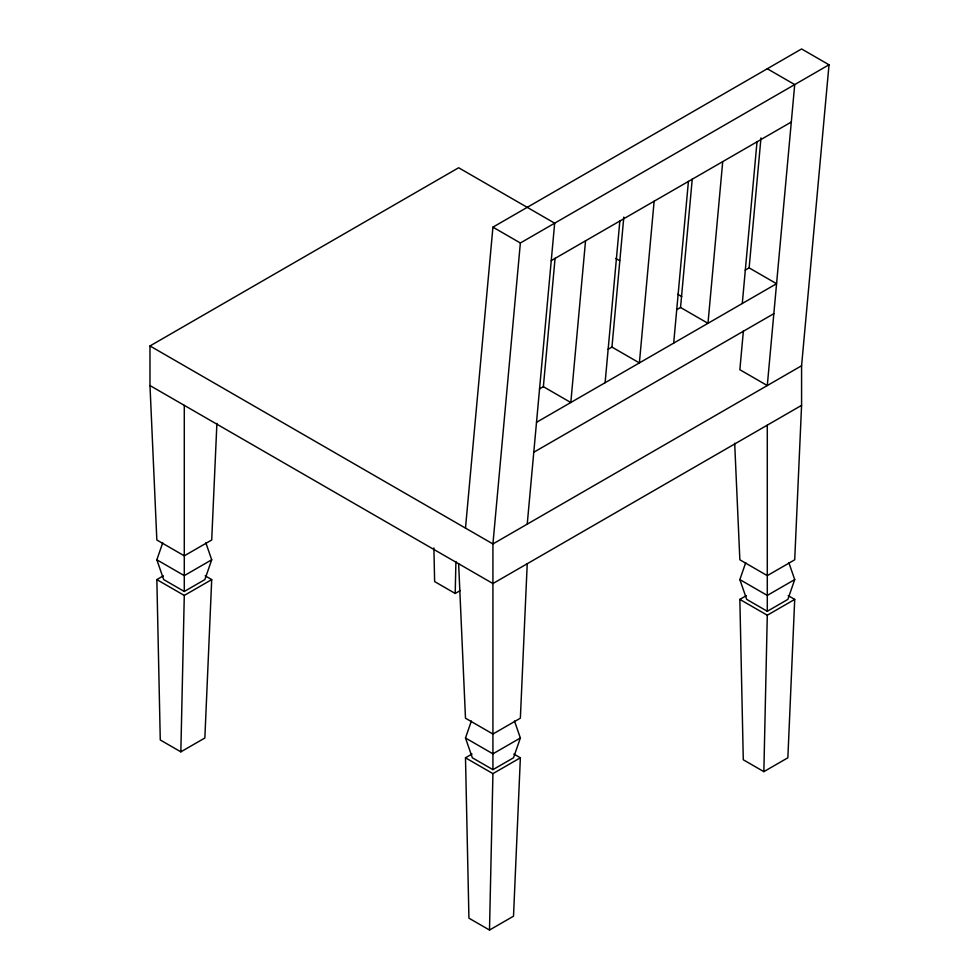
<?xml version="1.0" encoding="UTF-8"?>
<svg xmlns="http://www.w3.org/2000/svg" width="979" height="979" viewBox="0 0 979 979"><rect width="100%" height="100%" fill="white"/><g stroke="black" fill="none" stroke-linecap="round" stroke-linejoin="round"><path stroke-width="1.47" d="M163.371 575.823L156.848 579.592L160.275 739.977L180.846 751.848L184.285 595.428L211.709 579.592L205.186 575.823M433.905 547.971L434.627 581.575L455.211 593.458L455.908 561.567M472.025 754.014L465.49 757.795L468.929 918.167L489.5 930.05L492.926 773.63L520.363 757.795L513.828 754.014M746.377 595.624L739.855 599.393L743.281 759.777L763.853 771.648L767.291 615.228L794.715 599.393L788.193 595.624M216.897 423.405L211.709 539.992L184.285 555.827L156.848 539.992L149.983 385.555L149.983 345.954L458.637 167.752L554.665 223.188L527.228 524.144M211.709 579.592L204.856 737.995L180.846 751.848M527.228 563.745L520.363 718.194L492.926 734.03L465.49 718.194L458.637 563.745M520.363 757.795L513.51 916.185L489.5 930.05M465.49 528.109L492.926 227.152L801.581 48.95L829.017 64.785L801.581 365.754L801.581 405.355L794.715 559.792L767.291 575.628L739.855 559.792L734.678 443.206M794.715 599.393L787.862 757.795L763.853 771.648M829.017 64.785L520.363 242.988L492.926 543.945L492.926 769.665L513.51 757.795L520.363 737.995L514.489 721.021M539.405 388.957L543.369 386.681L555.081 258.223M585.54 240.822L570.806 402.516L543.369 386.681M605.095 382.716L619.842 221.021M607.996 349.356L611.961 347.08L623.807 217.118M654.131 201.221L639.385 362.915L611.961 347.08M673.687 343.115L688.421 181.421M676.587 309.756L680.54 307.479L692.251 179.022M722.722 161.621L707.976 323.315L680.54 307.479M742.278 303.514L757.012 141.82M743.404 330.78L739.855 369.707L767.291 385.555L794.715 84.586L767.291 68.75M745.178 270.167L749.131 267.879L760.977 137.917M205.835 542.819L211.709 559.792L204.856 579.592L184.285 591.475L163.701 579.592L156.848 559.792L162.722 542.819M492.926 769.665L472.355 757.795L465.49 737.995L471.376 721.021M788.841 562.619L794.715 579.592L787.862 599.393L767.291 611.275L746.708 599.393L739.855 579.592L745.729 562.619M551.25 260.622L791.313 122.02M211.709 559.792L184.285 575.628L156.848 559.792M536.504 422.316L776.567 283.714L749.131 267.879M533.775 452.261L773.838 313.659M801.581 365.754L492.926 543.945L149.983 345.954M455.211 593.458L460.265 590.533M801.581 405.355L492.926 583.545L149.983 385.555M520.363 737.995L492.926 753.83L465.49 737.995M794.715 579.592L767.291 595.428L739.855 579.592M615.73 258.456L619.695 260.732M677.774 294.275L681.739 296.564M492.926 227.152L520.363 242.988M739.855 599.393L767.291 615.228M156.848 579.592L184.285 595.428M465.49 757.795L492.926 773.63M767.291 425.155L767.291 611.275M184.285 405.355L184.285 591.475"/></g></svg>
